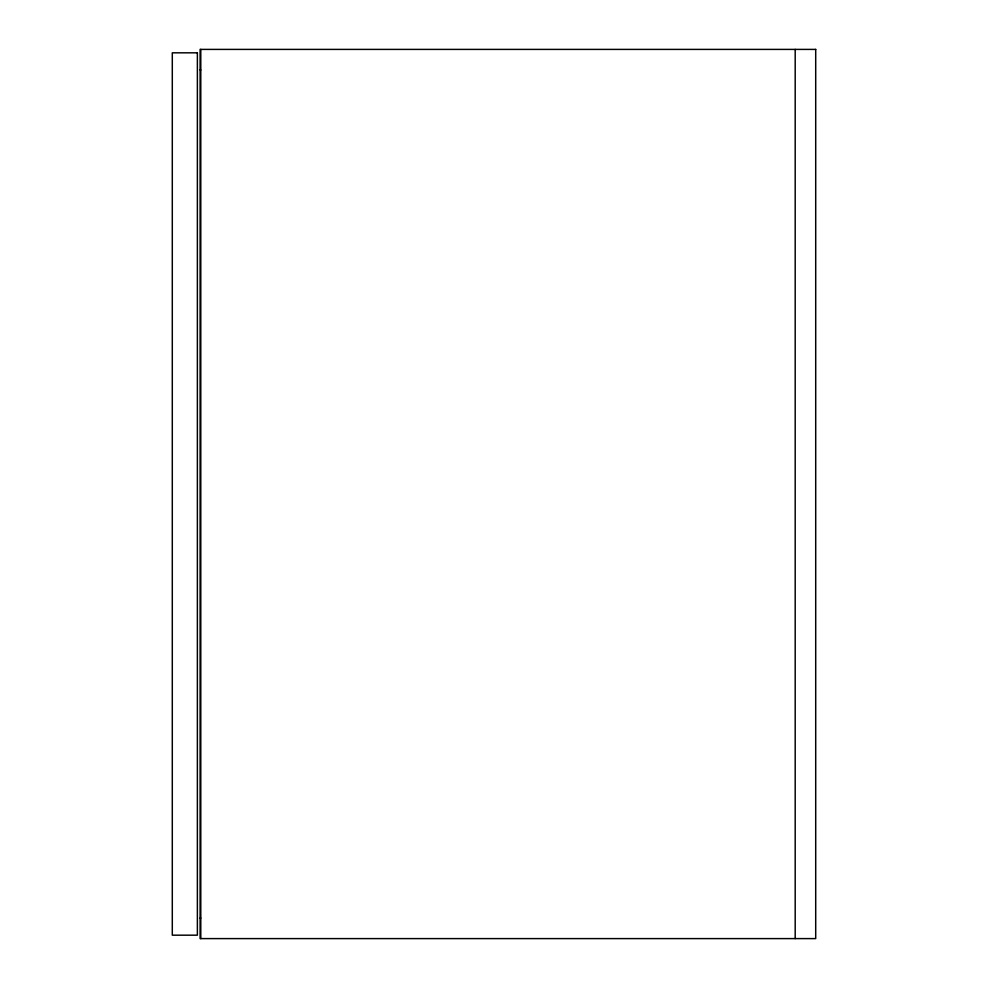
<?xml version="1.0" encoding="UTF-8"?>
<svg xmlns="http://www.w3.org/2000/svg" width="988" height="988" viewBox="0 0 988 988"><rect width="100%" height="100%" fill="white"/><g stroke="black" fill="none" stroke-linecap="round" stroke-linejoin="round"><path stroke-width="1.48" d="M200.107 69.926L200.786 69.926M200.107 918.074L200.786 918.074M795.192 49.4L795.192 938.6M200.786 49.4L200.786 938.6M815.705 49.4L200.107 49.4L200.107 938.6L815.705 938.6L815.705 49.4M197.378 52.821L172.295 52.821L172.295 935.179L197.378 935.179L197.378 52.821"/></g></svg>
